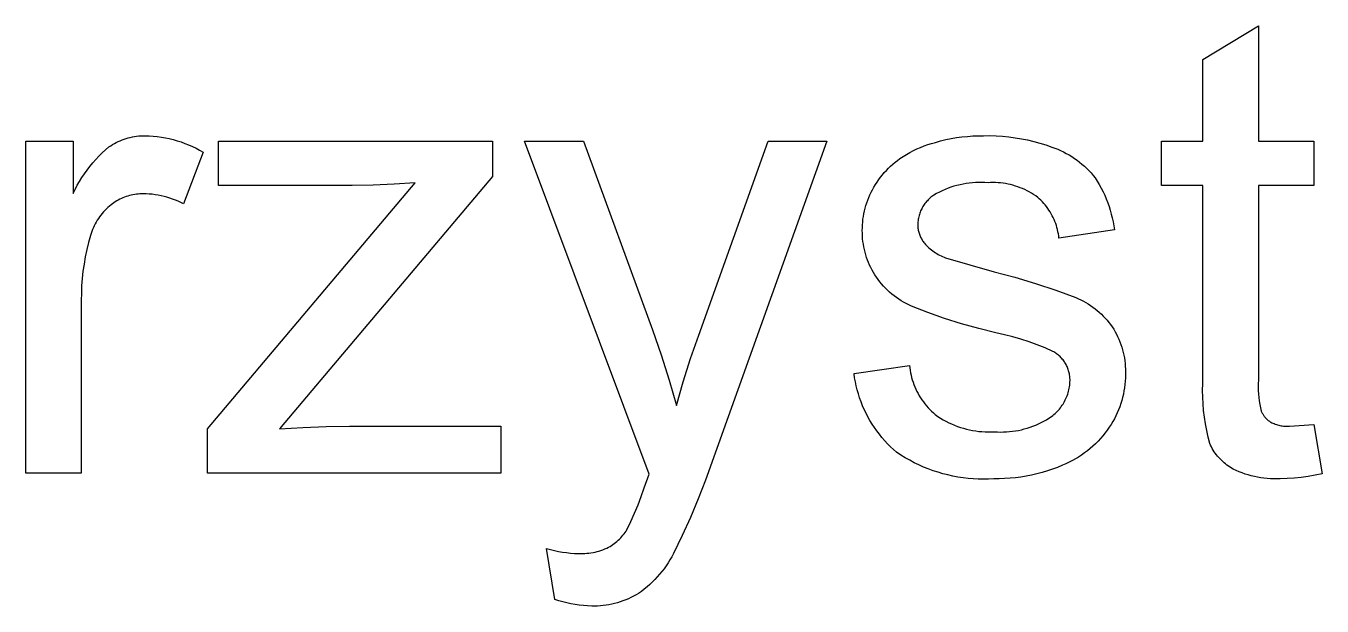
# Model space of a CAD drawing. Header units: millimetres. Extents: x 0 to 4030, y 0 to 2816.
# Drawn here: x 3012.9 to 3093.8, y 169.1 to 205.3 of the extents above; entities that cross this region are included whole.
import ezdxf

# ---------------------------------------------------------------- set-up
doc = ezdxf.new("R2010")
doc.units = ezdxf.units.MM
doc.header["$MEASUREMENT"] = 0
doc.layers.add('Domyślny', color=7, linetype='Continuous', true_color=0x000000)

msp = doc.modelspace()

# ---------------------------------------------------------------- linework, layer by layer
at = {"layer": 'Domyślny'}
for p, q in [((3086.387, 203.239), (3089.845, 205.338)), ((3089.845, 205.338), (3089.845, 198.132)), ((3086.387, 198.132), (3086.387, 203.239)), ((3019.026, 198.26), (3019.153, 198.302)), ((3019.153, 198.302), (3019.282, 198.339)), ((3019.282, 198.339), (3019.411, 198.372)), ((3019.411, 198.372), (3019.542, 198.401)), ((3019.542, 198.401), (3019.673, 198.425)), ((3019.673, 198.425), (3019.806, 198.445)), ((3019.806, 198.445), (3019.938, 198.46)), ((3019.938, 198.46), (3020.072, 198.471)), ((3020.072, 198.471), (3020.205, 198.477)), ((3020.205, 198.477), (3020.339, 198.478)), ((3020.339, 198.478), (3020.593, 198.469)), ((3020.593, 198.469), (3020.846, 198.451)), ((3020.846, 198.451), (3021.099, 198.424)), ((3021.099, 198.424), (3021.35, 198.389)), ((3021.35, 198.389), (3021.6, 198.345)), ((3021.6, 198.345), (3021.849, 198.292)), ((3021.849, 198.292), (3022.095, 198.231)), ((3070.338, 198.23), (3070.67, 198.298)), ((3070.67, 198.298), (3071.004, 198.355)), ((3071.004, 198.355), (3071.34, 198.401)), ((3071.34, 198.401), (3071.677, 198.437)), ((3071.677, 198.437), (3072.016, 198.461)), ((3072.016, 198.461), (3072.354, 198.475)), ((3072.354, 198.475), (3072.693, 198.478)), ((3072.693, 198.478), (3073.088, 198.479)), ((3073.088, 198.479), (3073.482, 198.467)), ((3073.482, 198.467), (3073.876, 198.442)), ((3073.876, 198.442), (3074.268, 198.403)), ((3074.268, 198.403), (3074.659, 198.351)), ((3074.659, 198.351), (3075.048, 198.286)), ((3075.048, 198.286), (3075.435, 198.208)), ((3012.895, 177.382), (3012.895, 198.132)), ((3012.895, 198.132), (3015.835, 198.132)), ((3015.835, 198.132), (3015.835, 194.869)), ((3017.653, 197.396), (3017.861, 197.589)), ((3017.861, 197.589), (3018.076, 197.776)), ((3018.076, 197.776), (3018.187, 197.85)), ((3018.187, 197.85), (3018.301, 197.921)), ((3018.301, 197.921), (3018.417, 197.988)), ((3018.417, 197.988), (3018.535, 198.05)), ((3018.535, 198.05), (3018.655, 198.109)), ((3018.655, 198.109), (3018.777, 198.164)), ((3018.777, 198.164), (3018.901, 198.214)), ((3018.901, 198.214), (3019.026, 198.26)), ((3022.095, 198.231), (3022.34, 198.161)), ((3022.34, 198.161), (3022.581, 198.083)), ((3022.581, 198.083), (3022.82, 197.996)), ((3022.82, 197.996), (3023.056, 197.902)), ((3023.056, 197.902), (3023.288, 197.799)), ((3023.288, 197.799), (3023.517, 197.688)), ((3023.517, 197.688), (3023.742, 197.57)), ((3023.742, 197.57), (3023.962, 197.443)), ((3024.913, 195.366), (3024.913, 198.132)), ((3024.913, 198.132), (3042.032, 198.132)), ((3042.032, 198.132), (3042.032, 195.928)), ((3051.802, 177.333), (3044.021, 198.132)), ((3044.021, 198.132), (3047.698, 198.132)), ((3047.698, 198.132), (3052.013, 186.336)), ((3054.902, 186.006), (3059.238, 198.132)), ((3062.899, 198.132), (3055.323, 176.95)), ((3059.238, 198.132), (3062.899, 198.132)), ((3068.089, 197.428), (3068.307, 197.542)), ((3068.307, 197.542), (3068.528, 197.648)), ((3068.528, 197.648), (3068.753, 197.747)), ((3068.753, 197.747), (3068.98, 197.838)), ((3068.98, 197.838), (3069.211, 197.92)), ((3069.211, 197.92), (3069.445, 197.995)), ((3069.445, 197.995), (3069.681, 198.062)), ((3069.681, 198.062), (3070.008, 198.151)), ((3070.008, 198.151), (3070.338, 198.23)), ((3075.435, 198.208), (3075.819, 198.117)), ((3075.819, 198.117), (3076.199, 198.013)), ((3076.199, 198.013), (3076.576, 197.897)), ((3076.576, 197.897), (3076.949, 197.768)), ((3076.949, 197.768), (3077.135, 197.701)), ((3077.135, 197.701), (3077.319, 197.628)), ((3077.319, 197.628), (3077.5, 197.548)), ((3077.5, 197.548), (3077.679, 197.462)), ((3077.679, 197.462), (3077.854, 197.371)), ((3083.793, 195.366), (3083.793, 198.132)), ((3083.793, 198.132), (3086.387, 198.132)), ((3089.845, 198.132), (3093.303, 198.132)), ((3093.303, 198.132), (3093.303, 195.366)), ((3016.886, 196.556), (3017.067, 196.775)), ((3017.067, 196.775), (3017.255, 196.988)), ((3017.255, 196.988), (3017.451, 197.195)), ((3017.451, 197.195), (3017.653, 197.396)), ((3023.962, 197.443), (3022.738, 194.22)), ((3066.883, 196.572), (3067.022, 196.697)), ((3067.022, 196.697), (3067.165, 196.817)), ((3067.165, 196.817), (3067.312, 196.933)), ((3067.312, 196.933), (3067.463, 197.044)), ((3067.463, 197.044), (3067.667, 197.179)), ((3067.667, 197.179), (3067.876, 197.307)), ((3067.876, 197.307), (3068.089, 197.428)), ((3077.854, 197.371), (3078.026, 197.273)), ((3078.026, 197.273), (3078.195, 197.17)), ((3078.195, 197.17), (3078.36, 197.06)), ((3078.36, 197.06), (3078.522, 196.946)), ((3078.522, 196.946), (3078.679, 196.825)), ((3078.679, 196.825), (3078.832, 196.7)), ((3078.832, 196.7), (3078.98, 196.569)), ((3016.237, 195.621), (3016.388, 195.863)), ((3016.388, 195.863), (3016.546, 196.099)), ((3016.546, 196.099), (3016.712, 196.33)), ((3016.712, 196.33), (3016.886, 196.556)), ((3042.032, 195.928), (3030.755, 182.548)), ((3066.142, 195.731), (3066.253, 195.881)), ((3066.253, 195.881), (3066.37, 196.027)), ((3066.37, 196.027), (3066.491, 196.17)), ((3066.491, 196.17), (3066.617, 196.308)), ((3066.617, 196.308), (3066.748, 196.442)), ((3066.748, 196.442), (3066.883, 196.572)), ((3078.98, 196.569), (3079.125, 196.434)), ((3079.125, 196.434), (3079.264, 196.293)), ((3079.264, 196.293), (3079.398, 196.148)), ((3079.398, 196.148), (3079.528, 195.998)), ((3079.528, 195.998), (3079.652, 195.844)), ((3079.652, 195.844), (3079.786, 195.634)), ((3015.835, 194.869), (3015.961, 195.124)), ((3015.961, 195.124), (3016.095, 195.375)), ((3016.095, 195.375), (3016.237, 195.621)), ((3024.222, 180.151), (3037.191, 195.539)), ((3033.273, 195.366), (3024.913, 195.366)), ((3034.58, 195.39), (3033.273, 195.366)), ((3035.886, 195.448), (3034.58, 195.39)), ((3037.191, 195.539), (3035.886, 195.448)), ((3065.666, 194.938), (3065.747, 195.096)), ((3065.747, 195.096), (3065.838, 195.259)), ((3065.838, 195.259), (3065.934, 195.42)), ((3065.934, 195.42), (3066.035, 195.577)), ((3066.035, 195.577), (3066.142, 195.731)), ((3070.107, 195.037), (3069.931, 194.952)), ((3070.286, 195.116), (3070.107, 195.037)), ((3070.468, 195.189), (3070.286, 195.116)), ((3070.652, 195.255), (3070.468, 195.189)), ((3070.838, 195.315), (3070.652, 195.255)), ((3071.026, 195.369), (3070.838, 195.315)), ((3071.216, 195.416), (3071.026, 195.369)), ((3071.408, 195.456), (3071.216, 195.416)), ((3071.6, 195.49), (3071.408, 195.456)), ((3071.794, 195.517), (3071.6, 195.49)), ((3071.989, 195.538), (3071.794, 195.517)), ((3072.184, 195.552), (3071.989, 195.538)), ((3072.38, 195.558), (3072.184, 195.552)), ((3072.575, 195.559), (3072.38, 195.558)), ((3072.771, 195.552), (3072.575, 195.559)), ((3072.966, 195.539), (3072.771, 195.552)), ((3073.123, 195.546), (3072.966, 195.539)), ((3073.281, 195.548), (3073.123, 195.546)), ((3073.438, 195.545), (3073.281, 195.548)), ((3073.595, 195.537), (3073.438, 195.545)), ((3073.751, 195.523), (3073.595, 195.537)), ((3073.907, 195.504), (3073.751, 195.523)), ((3074.063, 195.48), (3073.907, 195.504)), ((3074.217, 195.451), (3074.063, 195.48)), ((3074.37, 195.417), (3074.217, 195.451)), ((3074.523, 195.377), (3074.37, 195.417)), ((3074.673, 195.333), (3074.523, 195.377)), ((3074.823, 195.283), (3074.673, 195.333)), ((3074.97, 195.229), (3074.823, 195.283)), ((3075.116, 195.17), (3074.97, 195.229)), ((3075.259, 195.106), (3075.116, 195.17)), ((3075.4, 195.037), (3075.259, 195.106)), ((3075.539, 194.963), (3075.4, 195.037)), ((3079.786, 195.634), (3079.913, 195.419)), ((3079.913, 195.419), (3080.033, 195.201)), ((3080.033, 195.201), (3080.146, 194.978)), ((3086.387, 195.366), (3083.793, 195.366)), ((3086.387, 183.402), (3086.387, 195.366)), ((3093.303, 195.366), (3089.845, 195.366)), ((3089.845, 195.366), (3089.845, 183.202)), ((3018.385, 194.286), (3018.296, 194.224)), ((3018.476, 194.346), (3018.385, 194.286)), ((3018.568, 194.403), (3018.476, 194.346)), ((3018.663, 194.456), (3018.568, 194.403)), ((3018.759, 194.506), (3018.663, 194.456)), ((3018.857, 194.553), (3018.759, 194.506)), ((3018.956, 194.597), (3018.857, 194.553)), ((3019.057, 194.637), (3018.956, 194.597)), ((3019.159, 194.674), (3019.057, 194.637)), ((3019.262, 194.707), (3019.159, 194.674)), ((3019.367, 194.737), (3019.262, 194.707)), ((3019.472, 194.764), (3019.367, 194.737)), ((3019.578, 194.786), (3019.472, 194.764)), ((3019.685, 194.806), (3019.578, 194.786)), ((3019.792, 194.821), (3019.685, 194.806)), ((3019.9, 194.833), (3019.792, 194.821)), ((3020.008, 194.841), (3019.9, 194.833)), ((3020.117, 194.846), (3020.008, 194.841)), ((3020.225, 194.847), (3020.117, 194.846)), ((3020.412, 194.842), (3020.225, 194.847)), ((3020.598, 194.831), (3020.412, 194.842)), ((3020.784, 194.813), (3020.598, 194.831)), ((3020.969, 194.789), (3020.784, 194.813)), ((3021.154, 194.759), (3020.969, 194.789)), ((3021.337, 194.723), (3021.154, 194.759)), ((3021.519, 194.681), (3021.337, 194.723)), ((3021.699, 194.633), (3021.519, 194.681)), ((3021.878, 194.579), (3021.699, 194.633)), ((3022.054, 194.519), (3021.878, 194.579)), ((3022.229, 194.453), (3022.054, 194.519)), ((3022.401, 194.381), (3022.229, 194.453)), ((3022.571, 194.303), (3022.401, 194.381)), ((3022.738, 194.22), (3022.571, 194.303)), ((3065.342, 194.117), (3065.396, 194.285)), ((3065.396, 194.285), (3065.455, 194.452)), ((3065.455, 194.452), (3065.52, 194.616)), ((3065.52, 194.616), (3065.59, 194.779)), ((3065.59, 194.779), (3065.666, 194.938)), ((3069.028, 194.238), (3068.983, 194.175)), ((3069.075, 194.298), (3069.028, 194.238)), ((3069.125, 194.358), (3069.075, 194.298)), ((3069.176, 194.415), (3069.125, 194.358)), ((3069.23, 194.471), (3069.176, 194.415)), ((3069.285, 194.524), (3069.23, 194.471)), ((3069.342, 194.576), (3069.285, 194.524)), ((3069.401, 194.626), (3069.342, 194.576)), ((3069.462, 194.674), (3069.401, 194.626)), ((3069.524, 194.72), (3069.462, 194.674)), ((3069.588, 194.763), (3069.524, 194.72)), ((3069.758, 194.86), (3069.588, 194.763)), ((3069.931, 194.952), (3069.758, 194.86)), ((3075.676, 194.885), (3075.539, 194.963)), ((3075.809, 194.802), (3075.676, 194.885)), ((3075.94, 194.715), (3075.809, 194.802)), ((3076.068, 194.624), (3075.94, 194.715)), ((3076.168, 194.535), (3076.068, 194.624)), ((3076.264, 194.443), (3076.168, 194.535)), ((3076.358, 194.347), (3076.264, 194.443)), ((3076.448, 194.249), (3076.358, 194.347)), ((3076.534, 194.147), (3076.448, 194.249)), ((3080.146, 194.978), (3080.251, 194.752)), ((3080.251, 194.752), (3080.349, 194.523)), ((3080.349, 194.523), (3080.44, 194.291)), ((3080.44, 194.291), (3080.522, 194.055)), ((3017.573, 193.514), (3017.495, 193.41)), ((3017.654, 193.615), (3017.573, 193.514)), ((3017.738, 193.713), (3017.654, 193.615)), ((3017.826, 193.809), (3017.738, 193.713)), ((3017.918, 193.901), (3017.826, 193.809)), ((3018.012, 193.99), (3017.918, 193.901)), ((3018.11, 194.076), (3018.012, 193.99)), ((3018.21, 194.158), (3018.11, 194.076)), ((3018.296, 194.224), (3018.21, 194.158)), ((3065.159, 193.253), (3065.184, 193.428)), ((3065.184, 193.428), (3065.215, 193.602)), ((3065.215, 193.602), (3065.252, 193.775)), ((3065.252, 193.775), (3065.294, 193.947)), ((3065.294, 193.947), (3065.342, 194.117)), ((3068.656, 193.48), (3068.636, 193.406)), ((3068.677, 193.554), (3068.656, 193.48)), ((3068.702, 193.628), (3068.677, 193.554)), ((3068.728, 193.7), (3068.702, 193.628)), ((3068.758, 193.771), (3068.728, 193.7)), ((3068.789, 193.842), (3068.758, 193.771)), ((3068.823, 193.911), (3068.789, 193.842)), ((3068.86, 193.979), (3068.823, 193.911)), ((3068.898, 194.046), (3068.86, 193.979)), ((3068.939, 194.111), (3068.898, 194.046)), ((3068.983, 194.175), (3068.939, 194.111)), ((3076.617, 194.042), (3076.534, 194.147)), ((3076.697, 193.935), (3076.617, 194.042)), ((3076.772, 193.825), (3076.697, 193.935)), ((3076.844, 193.712), (3076.772, 193.825)), ((3076.912, 193.597), (3076.844, 193.712)), ((3076.976, 193.479), (3076.912, 193.597)), ((3077.035, 193.36), (3076.976, 193.479)), ((3080.522, 194.055), (3080.597, 193.818)), ((3080.597, 193.818), (3080.664, 193.578)), ((3080.664, 193.578), (3080.724, 193.335)), ((3017.058, 192.616), (3017.012, 192.495)), ((3017.108, 192.735), (3017.058, 192.616)), ((3017.163, 192.853), (3017.108, 192.735)), ((3017.222, 192.969), (3017.163, 192.853)), ((3017.284, 193.083), (3017.222, 192.969)), ((3017.351, 193.194), (3017.284, 193.083)), ((3017.421, 193.303), (3017.351, 193.194)), ((3017.495, 193.41), (3017.421, 193.303)), ((3065.117, 192.548), (3065.119, 192.724)), ((3065.119, 192.724), (3065.126, 192.901)), ((3065.126, 192.901), (3065.14, 193.077)), ((3065.14, 193.077), (3065.159, 193.253)), ((3068.579, 193.025), (3068.576, 192.948)), ((3068.576, 192.948), (3068.576, 192.883)), ((3068.576, 192.883), (3068.579, 192.819)), ((3068.585, 193.101), (3068.579, 193.025)), ((3068.579, 192.819), (3068.585, 192.755)), ((3068.594, 193.178), (3068.585, 193.101)), ((3068.585, 192.755), (3068.592, 192.691)), ((3068.592, 192.691), (3068.601, 192.627)), ((3068.606, 193.254), (3068.594, 193.178)), ((3068.601, 192.627), (3068.613, 192.564)), ((3068.62, 193.33), (3068.606, 193.254)), ((3068.636, 193.406), (3068.62, 193.33)), ((3077.091, 193.238), (3077.035, 193.36)), ((3077.142, 193.115), (3077.091, 193.238)), ((3077.189, 192.99), (3077.142, 193.115)), ((3077.232, 192.864), (3077.189, 192.99)), ((3077.27, 192.736), (3077.232, 192.864)), ((3077.304, 192.606), (3077.27, 192.736)), ((3077.334, 192.476), (3077.304, 192.606)), ((3080.724, 193.335), (3080.775, 193.091)), ((3080.775, 193.091), (3080.818, 192.846)), ((3080.818, 192.846), (3080.853, 192.599)), ((3016.807, 191.806), (3016.697, 191.36)), ((3016.932, 192.248), (3016.807, 191.806)), ((3016.97, 192.372), (3016.932, 192.248)), ((3017.012, 192.495), (3016.97, 192.372)), ((3065.119, 192.377), (3065.117, 192.548)), ((3065.126, 192.206), (3065.119, 192.377)), ((3065.138, 192.035), (3065.126, 192.206)), ((3065.157, 191.865), (3065.138, 192.035)), ((3065.181, 191.696), (3065.157, 191.865)), ((3068.613, 192.564), (3068.627, 192.501)), ((3068.627, 192.501), (3068.643, 192.438)), ((3068.643, 192.438), (3068.661, 192.376)), ((3068.661, 192.376), (3068.682, 192.315)), ((3068.682, 192.315), (3068.704, 192.255)), ((3068.704, 192.255), (3068.728, 192.195)), ((3068.728, 192.195), (3068.755, 192.137)), ((3068.755, 192.137), (3068.784, 192.079)), ((3068.784, 192.079), (3068.814, 192.022)), ((3068.814, 192.022), (3068.846, 191.966)), ((3068.846, 191.966), (3068.881, 191.912)), ((3068.881, 191.912), (3068.917, 191.859)), ((3068.917, 191.859), (3068.955, 191.807)), ((3068.955, 191.807), (3068.995, 191.756)), ((3077.359, 192.345), (3077.334, 192.476)), ((3077.379, 192.213), (3077.359, 192.345)), ((3077.395, 192.08), (3077.379, 192.213)), ((3080.853, 192.599), (3077.395, 192.08)), ((3016.697, 191.36), (3016.603, 190.91)), ((3065.21, 191.527), (3065.181, 191.696)), ((3065.246, 191.36), (3065.21, 191.527)), ((3065.286, 191.194), (3065.246, 191.36)), ((3065.333, 191.029), (3065.286, 191.194)), ((3065.384, 190.866), (3065.333, 191.029)), ((3068.995, 191.756), (3069.061, 191.68)), ((3069.061, 191.68), (3069.13, 191.606)), ((3069.13, 191.606), (3069.202, 191.534)), ((3069.202, 191.534), (3069.276, 191.465)), ((3069.276, 191.465), (3069.352, 191.398)), ((3069.352, 191.398), (3069.43, 191.334)), ((3069.43, 191.334), (3069.511, 191.273)), ((3069.511, 191.273), (3069.593, 191.214)), ((3069.593, 191.214), (3069.677, 191.158)), ((3069.677, 191.158), (3069.764, 191.105)), ((3069.764, 191.105), (3069.851, 191.054)), ((3069.851, 191.054), (3069.941, 191.007)), ((3069.941, 191.007), (3070.032, 190.963)), ((3016.523, 190.458), (3016.458, 190.003)), ((3016.603, 190.91), (3016.523, 190.458)), ((3065.442, 190.705), (3065.384, 190.866)), ((3065.504, 190.546), (3065.442, 190.705)), ((3065.572, 190.389), (3065.504, 190.546)), ((3065.645, 190.234), (3065.572, 190.389)), ((3065.723, 190.082), (3065.645, 190.234)), ((3070.032, 190.963), (3070.124, 190.921)), ((3070.124, 190.921), (3070.218, 190.883)), ((3070.218, 190.883), (3070.313, 190.848)), ((3070.313, 190.848), (3073.35, 189.978)), ((3016.409, 189.547), (3016.375, 189.089)), ((3016.458, 190.003), (3016.409, 189.547)), ((3065.806, 189.933), (3065.723, 190.082)), ((3065.894, 189.786), (3065.806, 189.933)), ((3065.993, 189.637), (3065.894, 189.786)), ((3066.098, 189.491), (3065.993, 189.637)), ((3066.207, 189.348), (3066.098, 189.491)), ((3073.35, 189.978), (3074.642, 189.634)), ((3074.642, 189.634), (3075.923, 189.249)), ((3016.357, 188.63), (3016.354, 188.171)), ((3016.375, 189.089), (3016.357, 188.63)), ((3066.321, 189.21), (3066.207, 189.348)), ((3066.44, 189.075), (3066.321, 189.21)), ((3066.563, 188.945), (3066.44, 189.075)), ((3066.691, 188.819), (3066.563, 188.945)), ((3066.823, 188.698), (3066.691, 188.819)), ((3066.96, 188.581), (3066.823, 188.698)), ((3067.1, 188.469), (3066.96, 188.581)), ((3075.923, 189.249), (3077.191, 188.824)), ((3077.191, 188.824), (3078.444, 188.36)), ((3016.354, 188.171), (3016.354, 177.382)), ((3067.244, 188.362), (3067.1, 188.469)), ((3067.391, 188.26), (3067.244, 188.362)), ((3067.542, 188.163), (3067.391, 188.26)), ((3067.697, 188.071), (3067.542, 188.163)), ((3067.854, 187.985), (3067.697, 188.071)), ((3068.014, 187.904), (3067.854, 187.985)), ((3068.177, 187.829), (3068.014, 187.904)), ((3069.211, 187.424), (3068.177, 187.829)), ((3078.444, 188.36), (3078.604, 188.29)), ((3078.604, 188.29), (3078.761, 188.216)), ((3078.761, 188.216), (3078.916, 188.136)), ((3078.916, 188.136), (3079.068, 188.051)), ((3079.068, 188.051), (3079.217, 187.961)), ((3079.217, 187.961), (3079.363, 187.866)), ((3079.363, 187.866), (3079.506, 187.766)), ((3079.506, 187.766), (3079.645, 187.661)), ((3070.258, 187.054), (3069.211, 187.424)), ((3071.317, 186.719), (3070.258, 187.054)), ((3079.645, 187.661), (3079.78, 187.552)), ((3079.78, 187.552), (3079.912, 187.439)), ((3079.912, 187.439), (3080.04, 187.321)), ((3080.04, 187.321), (3080.164, 187.199)), ((3080.164, 187.199), (3080.284, 187.072)), ((3080.284, 187.072), (3080.4, 186.942)), ((3080.4, 186.942), (3080.511, 186.808)), ((3052.013, 186.336), (3052.564, 184.779)), ((3072.385, 186.418), (3071.317, 186.719)), ((3073.463, 186.152), (3072.385, 186.418)), ((3073.986, 186.038), (3073.463, 186.152)), ((3080.511, 186.808), (3080.618, 186.67)), ((3080.618, 186.67), (3080.719, 186.529)), ((3080.719, 186.529), (3080.812, 186.381)), ((3080.812, 186.381), (3080.899, 186.23)), ((3080.899, 186.23), (3080.982, 186.076)), ((3054.399, 184.556), (3054.902, 186.006)), ((3074.505, 185.907), (3073.986, 186.038)), ((3075.019, 185.759), (3074.505, 185.907)), ((3075.527, 185.593), (3075.019, 185.759)), ((3076.03, 185.411), (3075.527, 185.593)), ((3076.527, 185.211), (3076.03, 185.411)), ((3080.982, 186.076), (3081.059, 185.919)), ((3081.059, 185.919), (3081.13, 185.759)), ((3081.13, 185.759), (3081.197, 185.598)), ((3081.197, 185.598), (3081.257, 185.434)), ((3081.257, 185.434), (3081.312, 185.268)), ((3052.564, 184.779), (3053.064, 183.205)), ((3053.937, 183.092), (3054.399, 184.556)), ((3077.016, 184.996), (3076.527, 185.211)), ((3077.077, 184.962), (3077.016, 184.996)), ((3077.136, 184.926), (3077.077, 184.962)), ((3077.194, 184.888), (3077.136, 184.926)), ((3077.25, 184.848), (3077.194, 184.888)), ((3077.306, 184.806), (3077.25, 184.848)), ((3077.359, 184.762), (3077.306, 184.806)), ((3077.412, 184.717), (3077.359, 184.762)), ((3077.462, 184.669), (3077.412, 184.717)), ((3077.511, 184.62), (3077.462, 184.669)), ((3077.559, 184.57), (3077.511, 184.62)), ((3077.604, 184.518), (3077.559, 184.57)), ((3077.648, 184.464), (3077.604, 184.518)), ((3081.312, 185.268), (3081.362, 185.101)), ((3081.362, 185.101), (3081.406, 184.931)), ((3081.406, 184.931), (3081.444, 184.761)), ((3081.444, 184.761), (3081.476, 184.589)), ((3081.476, 184.589), (3081.502, 184.416)), ((3064.599, 183.607), (3068.057, 184.126)), ((3068.057, 184.126), (3068.075, 183.972)), ((3068.075, 183.972), (3068.097, 183.819)), ((3068.097, 183.819), (3068.125, 183.666)), ((3077.69, 184.409), (3077.648, 184.464)), ((3077.73, 184.352), (3077.69, 184.409)), ((3077.768, 184.295), (3077.73, 184.352)), ((3077.804, 184.235), (3077.768, 184.295)), ((3077.838, 184.175), (3077.804, 184.235)), ((3077.871, 184.114), (3077.838, 184.175)), ((3077.9, 184.051), (3077.871, 184.114)), ((3077.928, 183.988), (3077.9, 184.051)), ((3077.954, 183.923), (3077.928, 183.988)), ((3077.977, 183.858), (3077.954, 183.923)), ((3077.999, 183.792), (3077.977, 183.858)), ((3078.018, 183.726), (3077.999, 183.792)), ((3078.034, 183.658), (3078.018, 183.726)), ((3081.502, 184.416), (3081.522, 184.243)), ((3081.522, 184.243), (3081.537, 184.069)), ((3081.537, 184.069), (3081.545, 183.894)), ((3081.545, 183.894), (3081.548, 183.72)), ((3081.548, 183.72), (3081.545, 183.545)), ((3053.064, 183.205), (3053.515, 181.616)), ((3053.515, 181.616), (3053.937, 183.092)), ((3064.635, 183.35), (3064.599, 183.607)), ((3064.681, 183.094), (3064.635, 183.35)), ((3064.735, 182.84), (3064.681, 183.094)), ((3068.125, 183.666), (3068.158, 183.515)), ((3068.158, 183.515), (3068.196, 183.364)), ((3068.196, 183.364), (3068.239, 183.216)), ((3068.239, 183.216), (3068.287, 183.068)), ((3068.287, 183.068), (3068.34, 182.923)), ((3068.34, 182.923), (3068.398, 182.779)), ((3078.049, 183.591), (3078.034, 183.658)), ((3078.061, 183.523), (3078.049, 183.591)), ((3078.071, 183.454), (3078.061, 183.523)), ((3078.067, 182.887), (3078.077, 182.984)), ((3078.078, 183.385), (3078.071, 183.454)), ((3078.077, 182.984), (3078.083, 183.081)), ((3078.083, 183.316), (3078.078, 183.385)), ((3078.086, 183.247), (3078.083, 183.316)), ((3078.083, 183.081), (3078.086, 183.177)), ((3078.086, 183.177), (3078.086, 183.247)), ((3081.511, 182.931), (3081.486, 182.728)), ((3081.53, 183.135), (3081.511, 182.931)), ((3081.541, 183.34), (3081.53, 183.135)), ((3081.545, 183.545), (3081.541, 183.34)), ((3086.362, 182.561), (3086.367, 182.982)), ((3086.367, 182.982), (3086.387, 183.402)), ((3089.835, 182.985), (3089.833, 182.768)), ((3089.845, 183.202), (3089.835, 182.985)), ((3030.755, 182.548), (3028.734, 180.149)), ((3064.798, 182.588), (3064.735, 182.84)), ((3064.869, 182.338), (3064.798, 182.588)), ((3064.948, 182.09), (3064.869, 182.338)), ((3065.036, 181.846), (3064.948, 182.09)), ((3068.398, 182.779), (3068.461, 182.637)), ((3068.461, 182.637), (3068.528, 182.497)), ((3068.528, 182.497), (3068.6, 182.36)), ((3068.6, 182.36), (3068.676, 182.225)), ((3068.676, 182.225), (3068.757, 182.093)), ((3068.757, 182.093), (3068.842, 181.964)), ((3077.833, 182.05), (3077.872, 182.139)), ((3077.872, 182.139), (3077.907, 182.229)), ((3077.907, 182.229), (3077.94, 182.321)), ((3077.94, 182.321), (3077.969, 182.413)), ((3077.969, 182.413), (3077.995, 182.506)), ((3077.995, 182.506), (3078.018, 182.601)), ((3078.018, 182.601), (3078.037, 182.696)), ((3078.037, 182.696), (3078.054, 182.791)), ((3078.054, 182.791), (3078.067, 182.887)), ((3081.368, 182.124), (3081.314, 181.927)), ((3081.414, 182.324), (3081.368, 182.124)), ((3081.454, 182.525), (3081.414, 182.324)), ((3081.486, 182.728), (3081.454, 182.525)), ((3086.37, 182.141), (3086.362, 182.561)), ((3086.392, 181.721), (3086.37, 182.141)), ((3089.833, 182.768), (3089.838, 182.55)), ((3089.838, 182.55), (3089.851, 182.334)), ((3089.851, 182.334), (3089.871, 182.117)), ((3089.871, 182.117), (3089.899, 181.902)), ((3065.132, 181.604), (3065.036, 181.846)), ((3065.236, 181.366), (3065.132, 181.604)), ((3065.348, 181.132), (3065.236, 181.366)), ((3068.842, 181.964), (3068.932, 181.837)), ((3068.932, 181.837), (3069.026, 181.714)), ((3069.026, 181.714), (3069.124, 181.594)), ((3069.124, 181.594), (3069.225, 181.477)), ((3069.225, 181.477), (3069.331, 181.364)), ((3069.331, 181.364), (3069.44, 181.254)), ((3077.292, 181.251), (3077.358, 181.322)), ((3077.358, 181.322), (3077.421, 181.395)), ((3077.421, 181.395), (3077.483, 181.471)), ((3077.483, 181.471), (3077.541, 181.548)), ((3077.541, 181.548), (3077.597, 181.627)), ((3077.597, 181.627), (3077.65, 181.709)), ((3077.65, 181.709), (3077.7, 181.791)), ((3077.7, 181.791), (3077.747, 181.876)), ((3077.747, 181.876), (3077.792, 181.962)), ((3077.792, 181.962), (3077.833, 182.05)), ((3081.113, 181.346), (3081.033, 181.157)), ((3081.187, 181.537), (3081.113, 181.346)), ((3081.254, 181.731), (3081.187, 181.537)), ((3081.314, 181.927), (3081.254, 181.731)), ((3086.428, 181.302), (3086.392, 181.721)), ((3086.477, 180.885), (3086.428, 181.302)), ((3089.899, 181.902), (3089.934, 181.688)), ((3089.934, 181.688), (3089.976, 181.475)), ((3089.976, 181.475), (3090.026, 181.263)), ((3065.468, 180.901), (3065.348, 181.132)), ((3065.595, 180.675), (3065.468, 180.901)), ((3065.731, 180.453), (3065.595, 180.675)), ((3069.44, 181.254), (3069.554, 181.148)), ((3069.554, 181.148), (3069.67, 181.046)), ((3069.67, 181.046), (3069.831, 180.934)), ((3069.831, 180.934), (3069.997, 180.827)), ((3069.997, 180.827), (3070.165, 180.727)), ((3070.165, 180.727), (3070.337, 180.632)), ((3070.337, 180.632), (3070.513, 180.543)), ((3070.513, 180.543), (3070.691, 180.46)), ((3075.941, 180.392), (3076.113, 180.468)), ((3076.113, 180.468), (3076.282, 180.55)), ((3076.282, 180.55), (3076.448, 180.637)), ((3076.448, 180.637), (3076.611, 180.73)), ((3076.611, 180.73), (3076.771, 180.828)), ((3076.771, 180.828), (3076.927, 180.932)), ((3076.927, 180.932), (3077.004, 180.991)), ((3077.004, 180.991), (3077.08, 181.052)), ((3077.08, 181.052), (3077.153, 181.116)), ((3077.153, 181.116), (3077.223, 181.182)), ((3077.223, 181.182), (3077.292, 181.251)), ((3080.753, 180.61), (3080.648, 180.434)), ((3080.853, 180.789), (3080.753, 180.61)), ((3080.946, 180.971), (3080.853, 180.789)), ((3081.033, 181.157), (3080.946, 180.971)), ((3086.54, 180.469), (3086.477, 180.885)), ((3086.617, 180.056), (3086.54, 180.469)), ((3090.026, 181.263), (3090.046, 181.219)), ((3090.046, 181.219), (3090.066, 181.175)), ((3090.066, 181.175), (3090.089, 181.132)), ((3090.089, 181.132), (3090.113, 181.09)), ((3090.113, 181.09), (3090.138, 181.048)), ((3090.138, 181.048), (3090.164, 181.008)), ((3090.164, 181.008), (3090.192, 180.968)), ((3090.192, 180.968), (3090.221, 180.929)), ((3090.221, 180.929), (3090.252, 180.891)), ((3090.252, 180.891), (3090.283, 180.855)), ((3090.283, 180.855), (3090.316, 180.819)), ((3090.316, 180.819), (3090.35, 180.784)), ((3090.35, 180.784), (3090.385, 180.751)), ((3090.385, 180.751), (3090.422, 180.719)), ((3090.422, 180.719), (3090.459, 180.688)), ((3090.459, 180.688), (3090.497, 180.658)), ((3090.497, 180.658), (3090.537, 180.63)), ((3090.537, 180.63), (3090.577, 180.603)), ((3090.577, 180.603), (3090.618, 180.577)), ((3090.618, 180.577), (3090.686, 180.542)), ((3090.686, 180.542), (3090.755, 180.51)), ((3090.755, 180.51), (3090.825, 180.481)), ((3090.825, 180.481), (3090.896, 180.453)), ((3024.222, 177.382), (3024.222, 180.151)), ((3028.734, 180.149), (3030.188, 180.242)), ((3030.188, 180.242), (3031.645, 180.3)), ((3031.645, 180.3), (3033.103, 180.322)), ((3033.103, 180.322), (3042.551, 180.322)), ((3042.551, 180.322), (3042.551, 177.382)), ((3065.873, 180.235), (3065.731, 180.453)), ((3066.023, 180.023), (3065.873, 180.235)), ((3066.18, 179.816), (3066.023, 180.023)), ((3066.343, 179.614), (3066.18, 179.816)), ((3070.691, 180.46), (3070.872, 180.383)), ((3070.872, 180.383), (3071.055, 180.313)), ((3071.055, 180.313), (3071.241, 180.249)), ((3071.241, 180.249), (3071.428, 180.191)), ((3071.428, 180.191), (3071.618, 180.14)), ((3071.618, 180.14), (3071.809, 180.095)), ((3071.809, 180.095), (3072.002, 180.057)), ((3072.002, 180.057), (3072.196, 180.025)), ((3072.196, 180.025), (3072.391, 180)), ((3072.391, 180), (3072.586, 179.982)), ((3072.586, 179.982), (3072.783, 179.97)), ((3072.783, 179.97), (3072.979, 179.965)), ((3072.979, 179.965), (3073.175, 179.967)), ((3073.175, 179.967), (3073.372, 179.976)), ((3073.372, 179.976), (3073.559, 179.964)), ((3073.559, 179.964), (3073.747, 179.959)), ((3073.747, 179.959), (3073.934, 179.961)), ((3073.934, 179.961), (3074.122, 179.969)), ((3074.122, 179.969), (3074.309, 179.983)), ((3074.309, 179.983), (3074.496, 180.003)), ((3074.496, 180.003), (3074.681, 180.03)), ((3074.681, 180.03), (3074.866, 180.063)), ((3074.866, 180.063), (3075.05, 180.103)), ((3075.05, 180.103), (3075.232, 180.148)), ((3075.232, 180.148), (3075.412, 180.2)), ((3075.412, 180.2), (3075.591, 180.258)), ((3075.591, 180.258), (3075.767, 180.322)), ((3075.767, 180.322), (3075.941, 180.392)), ((3080.131, 179.724), (3079.984, 179.554)), ((3080.272, 179.899), (3080.131, 179.724)), ((3080.407, 180.078), (3080.272, 179.899)), ((3080.536, 180.262), (3080.407, 180.078)), ((3080.648, 180.434), (3080.536, 180.262)), ((3086.707, 179.646), (3086.617, 180.056)), ((3090.896, 180.453), (3090.968, 180.429)), ((3090.968, 180.429), (3091.04, 180.406)), ((3091.04, 180.406), (3091.114, 180.386)), ((3091.114, 180.386), (3091.188, 180.369)), ((3091.188, 180.369), (3091.263, 180.354)), ((3091.263, 180.354), (3091.338, 180.342)), ((3091.338, 180.342), (3091.413, 180.332)), ((3091.413, 180.332), (3091.489, 180.325)), ((3091.489, 180.325), (3091.565, 180.32)), ((3091.565, 180.32), (3091.641, 180.318)), ((3091.641, 180.318), (3091.717, 180.318)), ((3091.717, 180.318), (3091.793, 180.322)), ((3091.793, 180.322), (3093.303, 180.438)), ((3093.303, 180.438), (3093.822, 177.349)), ((3066.514, 179.418), (3066.343, 179.614)), ((3066.691, 179.227), (3066.514, 179.418)), ((3066.874, 179.043), (3066.691, 179.227)), ((3067.063, 178.865), (3066.874, 179.043)), ((3067.259, 178.694), (3067.063, 178.865)), ((3079.341, 178.928), (3079.168, 178.786)), ((3079.51, 179.076), (3079.341, 178.928)), ((3079.674, 179.23), (3079.51, 179.076)), ((3079.832, 179.39), (3079.674, 179.23)), ((3079.984, 179.554), (3079.832, 179.39)), ((3086.811, 179.238), (3086.707, 179.646)), ((3086.86, 179.133), (3086.811, 179.238)), ((3086.912, 179.029), (3086.86, 179.133)), ((3086.968, 178.928), (3086.912, 179.029)), ((3087.027, 178.828), (3086.968, 178.928)), ((3067.526, 178.517), (3067.259, 178.694)), ((3067.798, 178.349), (3067.526, 178.517)), ((3068.076, 178.191), (3067.798, 178.349)), ((3068.36, 178.042), (3068.076, 178.191)), ((3068.648, 177.902), (3068.36, 178.042)), ((3078.033, 178.066), (3077.83, 177.969)), ((3078.232, 178.169), (3078.033, 178.066)), ((3078.427, 178.28), (3078.232, 178.169)), ((3078.619, 178.397), (3078.427, 178.28)), ((3078.806, 178.52), (3078.619, 178.397)), ((3078.989, 178.65), (3078.806, 178.52)), ((3079.168, 178.786), (3078.989, 178.65)), ((3087.09, 178.73), (3087.027, 178.828)), ((3087.156, 178.635), (3087.09, 178.73)), ((3087.225, 178.542), (3087.156, 178.635)), ((3087.297, 178.451), (3087.225, 178.542)), ((3087.373, 178.363), (3087.297, 178.451)), ((3087.451, 178.277), (3087.373, 178.363)), ((3087.533, 178.195), (3087.451, 178.277)), ((3087.617, 178.115), (3087.533, 178.195)), ((3087.704, 178.038), (3087.617, 178.115)), ((3016.354, 177.382), (3012.895, 177.382)), ((3042.551, 177.382), (3024.222, 177.382)), ((3051.492, 176.471), (3051.802, 177.333)), ((3068.94, 177.772), (3068.648, 177.902)), ((3069.237, 177.652), (3068.94, 177.772)), ((3069.538, 177.542), (3069.237, 177.652)), ((3069.842, 177.442), (3069.538, 177.542)), ((3070.149, 177.353), (3069.842, 177.442)), ((3070.46, 177.274), (3070.149, 177.353)), ((3070.772, 177.205), (3070.46, 177.274)), ((3075.683, 177.265), (3075.35, 177.199)), ((3076.015, 177.341), (3075.683, 177.265)), ((3076.343, 177.428), (3076.015, 177.341)), ((3076.669, 177.525), (3076.343, 177.428)), ((3076.991, 177.633), (3076.669, 177.525)), ((3077.31, 177.751), (3076.991, 177.633)), ((3077.624, 177.879), (3077.31, 177.751)), ((3077.83, 177.969), (3077.624, 177.879)), ((3087.793, 177.964), (3087.704, 178.038)), ((3087.885, 177.893), (3087.793, 177.964)), ((3087.979, 177.826), (3087.885, 177.893)), ((3088.076, 177.761), (3087.979, 177.826)), ((3088.175, 177.7), (3088.076, 177.761)), ((3088.275, 177.643), (3088.175, 177.7)), ((3088.457, 177.556), (3088.275, 177.643)), ((3088.642, 177.475), (3088.457, 177.556)), ((3088.829, 177.401), (3088.642, 177.475)), ((3089.019, 177.334), (3088.829, 177.401)), ((3089.211, 177.273), (3089.019, 177.334)), ((3089.405, 177.218), (3089.211, 177.273)), ((3093.391, 177.259), (3092.957, 177.184)), ((3093.822, 177.349), (3093.391, 177.259)), ((3051.312, 175.934), (3051.492, 176.471)), ((3055.323, 176.95), (3054.878, 175.779)), ((3071.087, 177.146), (3070.772, 177.205)), ((3071.404, 177.099), (3071.087, 177.146)), ((3071.722, 177.061), (3071.404, 177.099)), ((3072.041, 177.035), (3071.722, 177.061)), ((3072.36, 177.019), (3072.041, 177.035)), ((3072.68, 177.014), (3072.36, 177.019)), ((3073.001, 177.02), (3072.68, 177.014)), ((3073.32, 177.036), (3073.001, 177.02)), ((3073.66, 177.036), (3073.32, 177.036)), ((3074, 177.047), (3073.66, 177.036)), ((3074.339, 177.069), (3074, 177.047)), ((3074.677, 177.101), (3074.339, 177.069)), ((3075.014, 177.145), (3074.677, 177.101)), ((3075.35, 177.199), (3075.014, 177.145)), ((3089.6, 177.171), (3089.405, 177.218)), ((3089.798, 177.13), (3089.6, 177.171)), ((3089.996, 177.096), (3089.798, 177.13)), ((3090.196, 177.068), (3089.996, 177.096)), ((3090.396, 177.048), (3090.196, 177.068)), ((3090.597, 177.035), (3090.396, 177.048)), ((3090.799, 177.028), (3090.597, 177.035)), ((3091, 177.029), (3090.799, 177.028)), ((3091.201, 177.036), (3091, 177.029)), ((3091.642, 177.05), (3091.201, 177.036)), ((3092.082, 177.08), (3091.642, 177.05)), ((3092.52, 177.124), (3092.082, 177.08)), ((3092.957, 177.184), (3092.52, 177.124)), ((3051.115, 175.404), (3051.312, 175.934)), ((3054.878, 175.779), (3054.396, 174.623)), ((3050.67, 174.362), (3050.901, 174.879)), ((3050.901, 174.879), (3051.115, 175.404)), ((3050.422, 173.853), (3050.67, 174.362)), ((3054.396, 174.623), (3053.878, 173.482)), ((3049.798, 173.125), (3049.878, 173.196)), ((3049.878, 173.196), (3049.955, 173.27)), ((3049.955, 173.27), (3050.03, 173.346)), ((3050.03, 173.346), (3050.102, 173.425)), ((3050.102, 173.425), (3050.172, 173.506)), ((3050.172, 173.506), (3050.239, 173.59)), ((3050.239, 173.59), (3050.303, 173.676)), ((3050.303, 173.676), (3050.364, 173.763)), ((3050.364, 173.763), (3050.422, 173.853)), ((3053.878, 173.482), (3053.324, 172.359)), ((3045.923, 169.495), (3045.404, 172.678)), ((3045.404, 172.678), (3045.649, 172.611)), ((3045.649, 172.611), (3045.896, 172.552)), ((3045.896, 172.552), (3046.145, 172.5)), ((3046.145, 172.5), (3046.395, 172.457)), ((3046.395, 172.457), (3046.647, 172.423)), ((3046.647, 172.423), (3046.899, 172.396)), ((3046.899, 172.396), (3047.153, 172.377)), ((3047.153, 172.377), (3047.406, 172.367)), ((3047.792, 172.369), (3047.92, 172.378)), ((3047.92, 172.378), (3048.048, 172.392)), ((3048.048, 172.392), (3048.175, 172.41)), ((3048.175, 172.41), (3048.302, 172.432)), ((3048.302, 172.432), (3048.427, 172.458)), ((3048.427, 172.458), (3048.552, 172.489)), ((3048.552, 172.489), (3048.676, 172.523)), ((3048.676, 172.523), (3048.799, 172.562)), ((3048.799, 172.562), (3048.92, 172.605)), ((3048.92, 172.605), (3049.039, 172.652)), ((3049.039, 172.652), (3049.157, 172.703)), ((3049.157, 172.703), (3049.273, 172.758)), ((3049.273, 172.758), (3049.366, 172.811)), ((3049.366, 172.811), (3049.456, 172.868)), ((3049.456, 172.868), (3049.545, 172.928)), ((3049.545, 172.928), (3049.632, 172.991)), ((3049.632, 172.991), (3049.716, 173.057)), ((3049.716, 173.057), (3049.798, 173.125)), ((3047.406, 172.367), (3047.535, 172.364)), ((3047.535, 172.364), (3047.663, 172.364)), ((3047.663, 172.364), (3047.792, 172.369)), ((3052.867, 171.596), (3052.737, 171.415)), ((3052.99, 171.781), (3052.867, 171.596)), ((3053.108, 171.97), (3052.99, 171.781)), ((3053.219, 172.163), (3053.108, 171.97)), ((3053.324, 172.359), (3053.219, 172.163)), ((3052.314, 170.899), (3052.162, 170.736)), ((3052.461, 171.066), (3052.314, 170.899)), ((3052.602, 171.238), (3052.461, 171.066)), ((3052.737, 171.415), (3052.602, 171.238)), ((3051.328, 170.002), (3051.147, 169.872)), ((3051.504, 170.138), (3051.328, 170.002)), ((3051.676, 170.279), (3051.504, 170.138)), ((3051.843, 170.426), (3051.676, 170.279)), ((3052.005, 170.579), (3051.843, 170.426)), ((3052.162, 170.736), (3052.005, 170.579)), ((3046.17, 169.414), (3045.923, 169.495)), ((3046.42, 169.341), (3046.17, 169.414)), ((3046.673, 169.277), (3046.42, 169.341)), ((3046.927, 169.222), (3046.673, 169.277)), ((3047.184, 169.176), (3046.927, 169.222)), ((3047.441, 169.139), (3047.184, 169.176)), ((3047.7, 169.111), (3047.441, 169.139)), ((3049.3, 169.164), (3049.122, 169.135)), ((3049.478, 169.199), (3049.3, 169.164)), ((3049.654, 169.24), (3049.478, 169.199)), ((3049.828, 169.287), (3049.654, 169.24)), ((3050.001, 169.34), (3049.828, 169.287)), ((3050.172, 169.399), (3050.001, 169.34)), ((3050.341, 169.464), (3050.172, 169.399)), ((3050.508, 169.534), (3050.341, 169.464)), ((3050.672, 169.611), (3050.508, 169.534)), ((3050.833, 169.692), (3050.672, 169.611)), ((3050.992, 169.779), (3050.833, 169.692)), ((3051.147, 169.872), (3050.992, 169.779)), ((3047.96, 169.092), (3047.7, 169.111)), ((3048.22, 169.082), (3047.96, 169.092)), ((3048.401, 169.08), (3048.22, 169.082)), ((3048.581, 169.084), (3048.401, 169.08)), ((3048.762, 169.095), (3048.581, 169.084)), ((3048.942, 169.112), (3048.762, 169.095)), ((3049.122, 169.135), (3048.942, 169.112))]:
    msp.add_line(p, q, dxfattribs=at)

doc.saveas('drawing.dxf')
